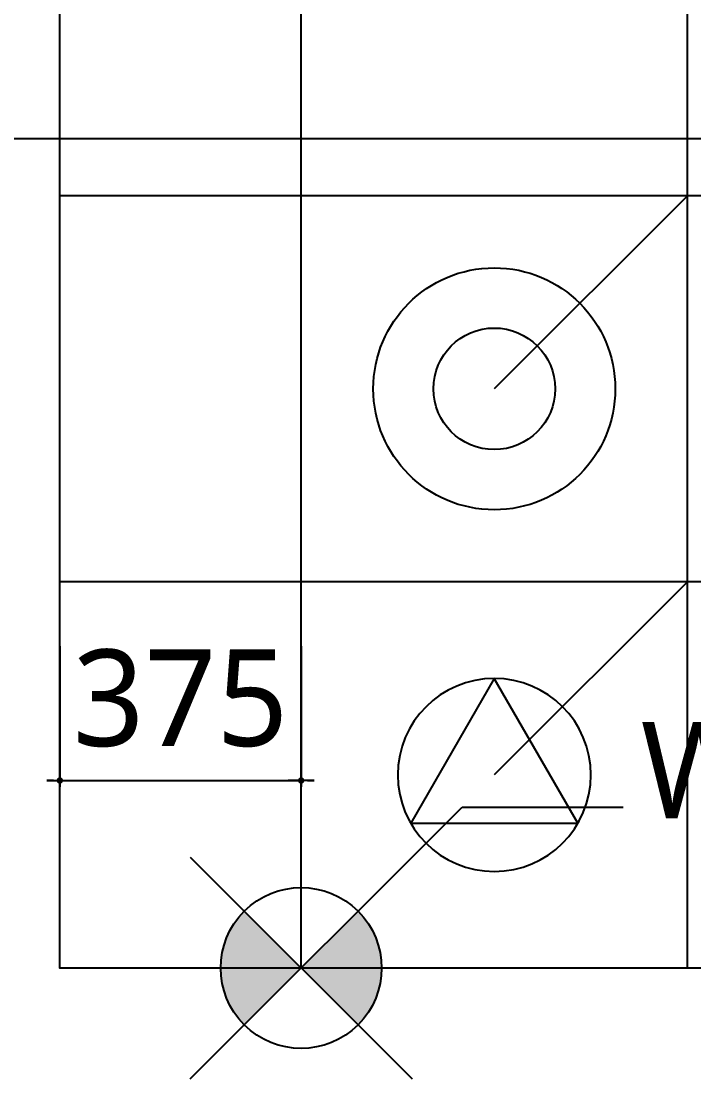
# Model space of a CAD drawing. Header units: millimetres. Extents: x 11242 to 497835, y 4200 to 105100.
# Drawn here: x 102490 to 103535, y 56153 to 57796 of the extents above; entities that cross this region are included whole.
import ezdxf
from ezdxf.enums import TextEntityAlignment as Align
from ezdxf.xclip import XClip

# ---------------------------------------------------------------- set-up
doc = ezdxf.new("R2010")
doc.units = ezdxf.units.MM
doc.header["$LTSCALE"] = 200
doc.header["$XCLIPFRAME"] = 0
doc.layers.get('DEFPOINTS').update_dxf_attribs({"color": 137})
for name, color, linetype in [('# LIGHT - LED', 6, 'Continuous'), ('# 방송설비', 7, 'Continuous'), ('CEIL-7', 7, 'Continuous'), ('CEIL-암면흡음텍스', 251, 'Continuous'), ('SYM', 6, 'Continuous'), ('SYM-LEAD', 6, 'Continuous')]:
    doc.layers.add(name, color=color, linetype=linetype)
doc.layers.add('Defpoint', color=137, linetype='Continuous', plot=False)
doc.styles.add('$0$스타일1', font='malgun.ttf')
doc.styles.get("Standard").update_dxf_attribs({"font": 'malgun.ttf'})
doc.styles.add('맑은고딕', font='malgun.ttf')
doc.styles.add('스타일1', font='malgun.ttf')
doc.linetypes.add('WIREMESH2', pattern='A,5,-0.25,["X",Standard,S=1,R=0,X=-0.32,Y=-0.5],-0.25', length=5.5)
doc.dimstyles.new('DIM-QD 1', dxfattribs={"dimtxt": 3, "dimasz": 1.5, "dimexe": 1, "dimexo": 0, "dimgap": 1, "dimtad": 1, "dimdec": 3, "dimdsep": 46, "dimlunit": 6, "dimtxsty": '$0$스타일1', "dimblk1": 'ARCHTICK', "dimblk2": 'ARCHTICK', "dimsah": 1, "dimcen": 0, "dimclrd": 256, "dimclre": 256, "dimclrt": 3, "dimazin": 2, "dimtfac": 1, "dimtdec": 3, "dimtix": 1, "dimtmove": 2, "dimatfit": 3, "dimldrblk": 'ARCHTICK', "dimfxl": 1, "dimtolj": 1, "dimtzin": 0, "dimarcsym": 0})
doc.dimstyles.new('GAUN-100', dxfattribs={"dimscale": 100, "dimtxt": 1.5, "dimasz": 1, "dimexe": 2, "dimexo": 3, "dimgap": 0.5, "dimtad": 1, "dimdec": 0, "dimzin": 1, "dimdsep": 46, "dimlunit": 6, "dimtxsty": '맑은고딕', "dimblk": 'CJDOT', "dimcen": 0.09, "dimdle": 1, "dimclrd": 256, "dimclre": 256, "dimclrt": 3, "dimadec": 0, "dimazin": 0, "dimtfac": 1, "dimtdec": 0, "dimtix": 1, "dimtmove": 2, "dimatfit": 3, "dimldrblk": 'CJDOT', "dimfxl": 1, "dimtolj": 1, "dimtzin": 1, "dimarcsym": 0})

# ---------------------------------------------------------------- blocks, each defined once
blk = doc.blocks.new('_ARCHTICK')
at = {"color": 0, "linetype": 'ByBlock', "const_width": 0.15}
blk.add_lwpolyline([(-0.5, -0.5), (0.5, 0.5)], dxfattribs=at)
blk = doc.blocks.new('C24')
at = {"layer": '# LIGHT - LED', "linetype": 'Continuous'}
for radius in [125.3, 63]:
    blk.add_circle((-200, -200), radius, dxfattribs=at)
at = {"layer": 'Defpoint'}
blk.add_line((0, 0), (-200, -200), dxfattribs=at)
blk = doc.blocks.new('조명설비')
at = {"layer": '# LIGHT - LED', "xscale": 1.5, "yscale": 1.5, "zscale": 1.5}
blk.add_blockref('C24', (103525, -61275), dxfattribs=at)
blk = doc.blocks.new('TT22')
at = {"layer": '# 방송설비'}
blk.add_lwpolyline([(64.95, -37.5), (-64.95, -37.5), (0, 75), (64.95, -37.5)], close=True, dxfattribs=at)
blk.add_circle((0, 0), 75, dxfattribs=at)
at = {"layer": 'Defpoint'}
blk.add_line((-150, 150), (0, 0), dxfattribs=at)
blk = doc.blocks.new('A$Caf2ad70f')
at = {"layer": 'SYM', "xscale": -2, "yscale": 2, "zscale": 2}
blk.add_blockref('TT22', (103225, -62175), dxfattribs=at)
blk = doc.blocks.new('C-6x6_1f')
for p, q in [((-32947, -303023.4), (-32947, -292223.4)), ((-32347, -303023.4), (-32347, -292223.4)), ((-27547, -297623.4), (-34747, -297623.4)), ((-27547, -298223.4), (-34747, -298223.4)), ((-27547, -298823.4), (-34747, -298823.4))]:
    blk.add_line(p, q)
blk = doc.blocks.new('WP21')
at = {"layer": 'SYM'}
h = blk.add_hatch(color=6, dxfattribs=at)
edge = h.paths.add_edge_path()
edge.add_ellipse((0, 0), major_axis=(0, 2.5), ratio=1, start_angle=405, end_angle=495)
edge.add_line((-1.768, -1.768), (0, 0))
edge.add_line((0, 0), (-1.768, 1.768))
edge = h.paths.add_edge_path()
edge.add_ellipse((0, 0), major_axis=(0, 2.5), ratio=1, start_angle=225, end_angle=315)
edge.add_line((1.768, 1.768), (0, 0))
edge.add_line((0, 0), (1.768, -1.768))
at = {"layer": 'SYM', "color": 6}
for p, q in [((-3.444, -3.444), (5, 5)), ((5, 5), (10, 5)), ((-3.444, 3.444), (3.444, -3.444))]:
    blk.add_line(p, q, dxfattribs=at)
blk.add_ellipse((0, 0), major_axis=(0, 2.5), ratio=1, start_param=5.497787, end_param=11.780972, dxfattribs=at)
at = {"layer": 'SYM', "color": 3, "linetype": 'WIREMESH2', "style": '스타일1'}
blk.add_attdef('WP', text='', height=3, dxfattribs=at).set_placement((10.55, 5), align=Align.MIDDLE_LEFT)
blk = doc.blocks.new('CJDOT')
blk.add_line((-2, 0), (2, 0))
at = {"const_width": 0.5}
blk.add_lwpolyline([(-0.25, 0, 1), (0.25, 0, 1)], format="xyb", close=True, dxfattribs=at)
blk = doc.blocks.new('*D84')
at = {"layer": 'Defpoint', "lineweight": -2, "transparency": 16777216}
for p, q in [((102550, 56825), (102550, 56606.4)), ((102925, 56825), (102925, 56606.4)), ((102540, 56616.4), (102530, 56616.4)), ((102550, 56616.4), (102925, 56616.4)), ((102935, 56616.4), (102945, 56616.4))]:
    blk.add_line(p, q, dxfattribs=at)
at = {"layer": 'DEFPOINTS', "color": 0, "transparency": 16777216}
for p in [(102550, 56925), (102925, 56925), (102925, 56616.4)]:
    blk.add_point(p, dxfattribs=at)
at = {"layer": 'Defpoint', "lineweight": -2, "transparency": 16777216, "xscale": 10, "yscale": 10, "zscale": 10}
blk.add_blockref('CJDOT', (102550, 56616.4), dxfattribs=at)
at = {"layer": 'Defpoint', "lineweight": -2, "transparency": 16777216, "xscale": 10, "yscale": 10, "zscale": 10, "rotation": 180}
blk.add_blockref('CJDOT', (102925, 56616.4), dxfattribs=at)
at = {"layer": 'Defpoint', "transparency": 16777216, "insert": (102737.5, 56743.9), "char_height": 150, "attachment_point": 5, "style": '맑은고딕'}
blk.add_mtext('\\A1;375', dxfattribs=at)

msp = doc.modelspace()

# ---------------------------------------------------------------- block references
msp.add_blockref('조명설비', (0, 118800))

# ---------------------------------------------------------------- next in the draw order: linework, layer by layer
at = {"layer": 'CEIL-7'}
msp.add_lwpolyline([(102550, 61525), (105100, 61525), (105100, 56325), (102550, 56325)], close=True, dxfattribs=at)

# ---------------------------------------------------------------- next in the draw order: block references
msp.add_blockref('A$Caf2ad70f', (0, 118800))
at = {"layer": 'CEIL-암면흡음텍스'}
ref = msp.add_blockref('C-6x6_1f', (135872, 355148.4), dxfattribs=at)
XClip(ref).set_block_clipping_path([(-33321.9791048046, -298823.4499304557), (-30771.9791048046, -293623.4499304559)])
at = {"layer": 'SYM', "linetype": 'WIREMESH2'}
ref = msp.add_blockref('WP21', (102925, 56325), dxfattribs=dict(at, xscale=50, yscale=50, zscale=50))
ref.add_attrib('WP', 'WP1', dxfattribs={"color": 3, "linetype": 'WIREMESH2', "height": 150, "style": '스타일1'}).set_placement((103452.5, 56512.5), align=Align.BOTTOM_LEFT)

# ---------------------------------------------------------------- next in the draw order: dimensions: what is measured, and where the dimension line sits
at = {"layer": 'Defpoint'}
dim = msp.add_linear_dim(base=(102925, 56616.4), p1=(102550, 56925), p2=(102925, 56925), dimstyle='GAUN-100', override={"dimasz": 0.1, "dimexe": 0.1, "dimexo": 1, "dimdle": 0.1, "dimclrt": 256}, dxfattribs=at)
dim.commit()
dim.dimension.update_dxf_attribs({"geometry": '*D84', "text_midpoint": (102737.5, 56743.9)})

# ---------------------------------------------------------------- next in the draw order: leaders
at = {"layer": 'SYM-LEAD'}
msp.add_leader([(101304.3, 57614), (113622, 57614), (125001.6, 57614)], dimstyle='DIM-QD 1', override={"dimscale": 200, "dimasz": 1.5, "dimtad": 0, "dimclrd": 6, "dimldrblk": 'DOT'}, dxfattribs=at)

doc.saveas('drawing.dxf')
